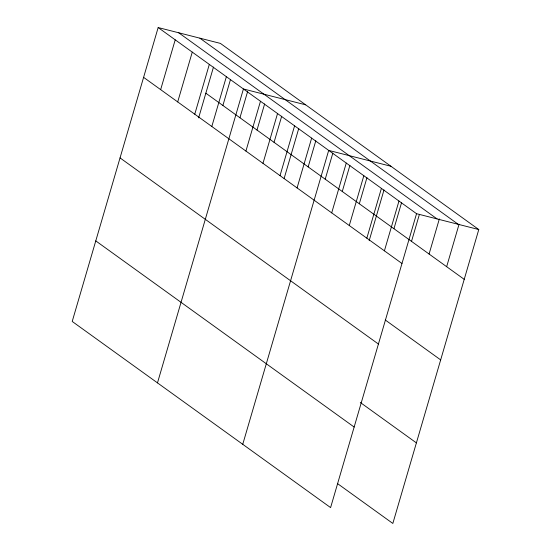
<?xml version="1.0" encoding="UTF-8"?>
<svg xmlns="http://www.w3.org/2000/svg" width="551" height="551" viewBox="0 0 551 551"><rect width="100%" height="100%" fill="white"/><g stroke="black" fill="none" stroke-linecap="round" stroke-linejoin="round"><path stroke-width="0.83" d="M158.165 27.55L72.215 321.453L330.593 507.602L416.542 213.692L158.165 27.55L220.407 43.398L478.785 229.547L392.835 523.45L337.426 483.53M160.651 89.634L175.211 39.837M177.704 101.921L192.265 52.118M194.758 114.202L209.318 64.405M198.629 117.859L213.485 67.077M211.811 126.489L226.371 76.692M222.893 105.482L230.532 79.358M157.483 382.883L243.425 88.98L305.667 104.828M239.947 117.769L247.585 91.645M245.918 151.064L260.478 101.26M257 130.057L264.638 103.932M262.972 163.344L277.532 113.547M274.054 142.337L281.692 116.22M280.025 175.631L294.585 125.835M284.137 178.462L298.745 128.5M297.079 187.919L311.639 138.122M308.161 166.912L315.799 140.787M242.75 444.313L328.692 150.402L390.935 166.257M325.214 179.199L332.852 153.075M331.702 212.858L346.262 163.062M342.267 191.479L349.906 165.362M349.272 225.517L363.832 175.721M359.321 203.767L366.959 177.642M366.835 238.177L381.402 188.38M369.163 240.711L384.013 189.93M384.405 250.836L398.972 201.039M393.944 228.713L401.583 202.589M411.514 241.366L419.387 214.429M429.084 254.025L439.347 218.926M446.654 266.684L459.066 224.236M416.542 213.692L478.785 229.547M199.861 38.171L458.239 224.312M178.703 32.778L437.081 218.926M205.84 93.195L464.217 279.343M143.597 77.347L401.975 263.488M385.252 319.979L440.662 359.899M120.042 157.903L378.42 344.044M360.306 402.485L416.398 442.894M95.771 240.897L354.148 427.046"/></g></svg>
